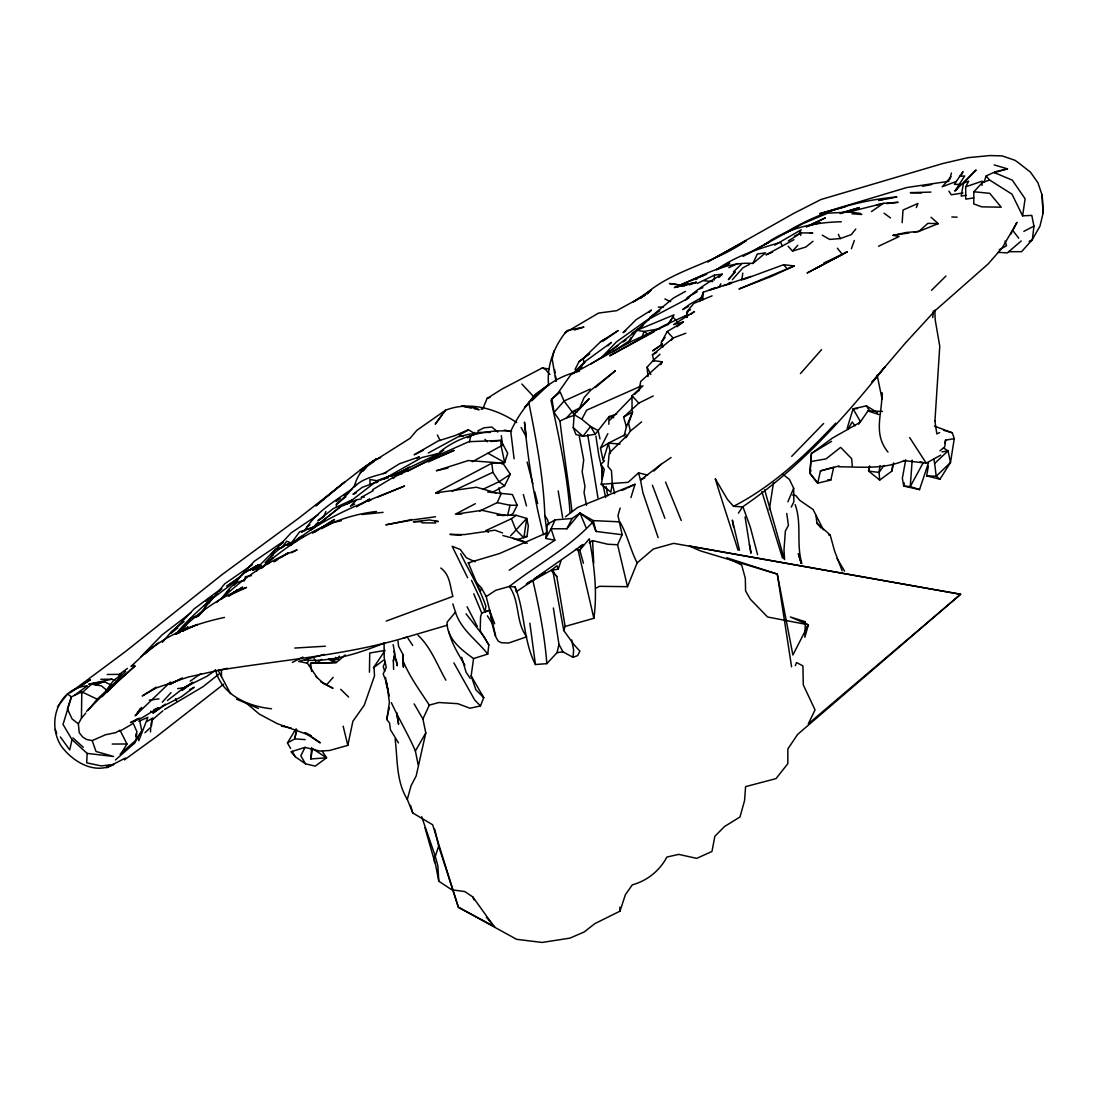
<?xml version="1.0" encoding="UTF-8"?>
<svg xmlns="http://www.w3.org/2000/svg" width="1098" height="1098" viewBox="0 0 1098 1098"><rect width="100%" height="100%" fill="white"/><g stroke="black" fill="none" stroke-linecap="round" stroke-linejoin="round"><path stroke-width="1.5" d="M548.616 385.535C546.447 365.497 554.339 345.897 566.939 330.608L583.916 327.067L574.405 329.99M973.857 191.752L973.748 203.912L981.708 206.836L1001.211 207.206L989.737 193.33L973.857 191.752L982.23 182.776L989.504 179.976L1011.999 194.168L1022.609 215.839L1031.791 215.414L1033.959 226.119L1032.436 239.062M982.024 185.438L982.065 181.211L965.705 186.811L965.746 199.136L973.748 197.915M800.703 235.425L800.73 232.941L812.753 232.9L809.624 233.243M120.588 754.436L126.97 743.991L119.97 730.17L115.825 732.613L105.449 734.782L92.191 740.601L86.591 739.489L82.721 737.06L79.234 732.682L78.37 723.843L81.444 718.243L81.801 691.836L97.187 699.206L105.367 691.589L113.19 680.952M369.436 672.196L369.724 653.022L385.069 650.441L374.02 666.925L374.5 675.901L364.261 705.19L352.883 721.262L347.819 745.364L329.496 750.51L319.642 751.059L305.052 747.367L291.025 751.773L295.335 756.824L305.477 763.824L315.222 766.116L326.545 757.812L322.441 751.512M831.543 441.369L811.422 453.488L809.953 473.307L817.681 483.134L820.467 470.891L833.711 467.309L830.815 480.059L817.681 483.134L809.953 473.307L811.422 453.488L832.504 438.033L860.077 422.359L867.942 410.968L882.449 411.421M714.304 280.072L714.455 275.118L722.292 274.198L718.847 277.423M608.814 424.24L609.074 416.595L616.664 414.07M881.914 393.084C882.408 414.138 872.677 433.339 887.98 452.088M553.365 607.976L558.964 644.375L562.931 651.814L573.019 657.29L577.617 655.616L579.895 651.169L573.678 644.348L563.754 630.526L565.127 626.436L593.867 618.284C597.559 591.602 594.169 564.825 589.31 538.802L579.771 550.194L583.436 563.233M81.801 691.836L71.411 696.859L63.039 724.474L72.001 739.599L87.154 753.406L86.701 762.849L101.277 765.91L113.712 764.428C94.757 774.996 72.66 761.751 61.186 745.995C46.404 722.759 57.974 688.144 87.25 685.825L74.458 695.322M613.741 417.652L609.074 416.595L595.281 434.232L582.969 436.304L575.915 434.506L573.252 427.602L574.13 414.632L589.159 398.684L578.962 409.472L584.136 397.517L590.573 390.339L615.374 370.753L595.267 387.594M902.158 222.647L903.023 210.061L917.942 203.473L916.35 207.577M310.803 758.951L312.532 748.589L326.545 757.812L310.803 758.951L311.64 747.56M912.177 460.062L910.256 486.606L919.534 489.612L928.469 462.862M934.947 420.877L939.764 346.241L935.18 319.751L934.837 310.116M402.993 654.532L403.391 667.008L402.993 654.532L398.629 646.434L397.97 641.095M150.467 731.995L150.742 728.729M151.03 725.449L151.304 722.182M573.019 657.29L573.636 650.043L571.729 639.942M949.619 179.77L951.417 173.045M702.61 300.07L703.393 292.123L750.963 276.408M932.724 317.583L933.382 310.926M115.359 760.022L134.244 743.456L135.974 740.121L136.921 731.721L133.283 723.417L119.558 731.364M555.149 519.848L551.059 528.769L554.861 540.243L545.733 538.432L547.367 524.336L555.149 519.848L572.14 518.476L579.977 513.041L593.263 520.603L619.848 521.852C627.466 534.795 630.266 549.673 637.142 562.862L627.507 586.689L599.535 586.318L595.569 588.281M452.829 603.914L455.464 612.135L447.106 622.154C446.639 638.624 461.476 649.92 473.567 658.553L487.745 654.079L488.83 644.951L484.094 636.771L466.032 613.796M934.412 426.106L952.337 432.818L954.272 438.651L945.584 440.147L944.774 446.776L939.957 450.825M517.323 539.543L526.985 536.538L528.316 525.915L526.711 518.421L516.17 515.305L497.037 514.948L503.611 515.566M486.318 917.255L494.718 926.698L458.374 907.264L432.653 824.763L412.738 812.945L407.317 799.44L410.995 785.921L416.183 775.902L425.791 732.942L422.908 718.957L429.332 705.108L438.926 702.514L457.797 703.681L469.971 708.237L480.471 705.932L483.738 697.697L475.914 689.832L471.166 675.929L473.567 658.553M880.006 465.703L879.045 472.456L879.718 480.046L891.864 471.138L893.635 462.889M891.864 471.138L892.77 464.646M686.717 317.198L687.595 310.954L693.826 303.377L712.08 295.856M687.595 310.954L686.662 317.418L687.595 310.954L690.505 309.732M741.781 280.114L742.797 273.127M1022.609 215.839L1025.107 198.793L1012.329 180.154L994.527 172.674M398.492 742.907L390.435 729.772L389.584 723.047L386.784 719.492L389.406 702.459L386.757 683.107L383.175 674.048L386.249 667.296L384.176 657.702L384.108 642.961M626.848 435.728L609.266 453.035L607.949 466.444L611.462 470.575L612.286 483.216L610.886 492.151L601.21 484.3L604.271 469.271L600.867 464.276L604.573 460.803M954.272 438.651L950.484 462.533L939.957 479.222L926.643 475.859L928.373 466.17M773.486 482.736L769.286 509.65M296.487 729.278L294.799 738.858L287.47 742.962L290.613 748.507M485.151 610.474L485.892 606.302C479.648 587.691 469.107 571.276 460.693 553.749M961.038 184.437L954.354 184.327L959.83 176.229L964.703 175.982L954.972 190.901L976.095 169.984L963.481 183.119L961.175 196.13L966.007 195.266M905.726 459.829L902.35 478.179L903.695 486.043L919.534 489.612M904.272 482.969L903.695 486.043L910.256 486.606L923.294 462.574L920.11 461.86M393.606 669.409L393.345 660.886L394.745 653.502M469.519 441.876L470.589 436.222M386.784 719.492L388.143 712.451M638.926 390.723L640.752 381.39L662.341 361.86L653.09 360.515L647.065 367.24L647.998 376.545M135.713 736.223L136.289 733.327M296.707 729.47L294.799 738.858L305.162 739.613M553.982 350.866L552.212 359.321L555.986 381.13M869.616 466.266L868.6 471.069L879.718 480.046M869.657 466.156L868.6 471.069L879.045 472.456L883.972 465.456M72.001 739.599L69.737 749.92L60.335 736.95M494.69 623.76L489.983 611.6L486.222 596.585L495.788 590.271L509.294 586.469L515.086 586.963C525.201 611.929 523.019 640.614 535.426 664.523L546.831 663.659L557.057 652.637L558.964 644.375M244.374 580.924L245.403 576.67L251.469 575.626M393.345 660.886L394.539 655.918M507.523 515.703L510.035 505.272L517.172 505.258L512.423 494.553L487.663 491.986M707.853 261.846L793.538 213.492L820.879 199.548L942.564 163.588L967.873 157.687L990.108 155.545L1002.296 155.93L1015.06 160.335L1018.34 162.682L1030.446 172.125L1037.939 182.803L1042.153 195.279L1043.1 213.108L1039.971 226.161L1032.093 239.927L1021.565 251.675L1008.774 251.675L1007.333 252.897L997.958 252.32M624.131 435.947L626.395 426.751L632.572 411.942L623.623 417.103L626.395 426.751M944.774 443.304L945.584 440.147M388.541 710.969L389.323 707.977M309.801 666.349L310.652 663.274L336.317 662.519L345.266 654.971M808.361 624.789L804.861 637.279L805.369 621.743L790.409 616.98L808.361 624.789L792.893 655.012L777.288 574.089L726.698 557.729L741.658 565.045L745.322 578.262L745.569 590.889L750.346 599.247L767.584 617.007L808.361 624.789L806.659 627.672M620.15 508.045L617.982 515.511L622.141 534.712L617.598 544.759L627.507 586.689M847.162 428.385L853.077 408.827L866.404 405.862L877.426 412.601M630.938 497.586L635.015 484.3L577.562 507.496L565.525 516.76M625.915 434.314L608.484 443.139L603.118 460.474L600.482 448.025L607.853 433.641M473.76 593.812L481.734 613.027L480.567 616.733L480.21 630.828L488.83 644.951M476.463 582.558L481.487 588.02L480.334 591.575L468.283 562.849L499.357 553.598L547.051 532.75M434.616 828.976L438.678 846.174L458.374 907.264L516.568 939.312L542.11 942.455L569.972 938.117L584.15 931.996L594.965 923.555L619.972 911.162L625.421 894.623L632.311 884.851C647.367 880.692 659.624 870.7 666.898 857.044L678.756 854.381L696.681 858.375L711.957 851.485L714.867 836.264L724.543 826.52L739.997 816.967L744.568 800.566L745.583 786.635L776.011 778.619L787.815 763.714L787.856 748.905L797.615 734.411L960.626 594.279L689.352 546.008L700.414 550.88L777.288 574.089L791.589 666.857M491.973 923.638L472.84 896.956L464.756 891.549L451.854 889.805L438.802 881.241L437.855 865.897L435.316 856.316L438.678 846.174M809.953 473.307L810.997 470.15M526.34 584.109L551.114 570.342L558.237 569.148L560.968 561.064M984.055 182.131L986.128 175.982L995.447 171.686L1007.47 168.845L994.184 164.92M339.186 656.137L338.129 659.184L331.733 660.708M632.572 411.942L628.619 423.512L630.348 431.102L625.915 437.786M641.795 337.868L644.018 331.472L660.173 328.618M851.403 248.752L854.326 240.489M787.884 501.827L793.676 488.226L789.448 479.455L783.176 474.556M317.391 677.946L307.371 663.192L308.524 660.31C335 661.339 360.583 652.541 384.863 642.879M699.632 301.346L703.393 292.123M482.695 409.06L487.073 398.45L502.047 389.035L542.371 367.899L549.274 369.12M961.766 174.472L962.987 171.549L959.83 176.229M325.9 511.49L323.526 517.103L317.953 520.658L333.298 508.594L352.472 499.727L347.133 503.735M795.281 665.594L796.599 662.547L802.926 665.91L803.297 684.919L815.045 709.898L808.265 723.898L960.626 594.279L673.637 543.359L653.337 549.014L637.142 562.862M385.165 662.039L383.202 666.596L384.767 671.235M479.757 511.009L497.243 502.61L501.333 493.386M649.055 319.751L650.222 317.253L673.513 297.97L685.468 291.382M752.899 263.451L757.346 254.009L765.58 252.842L752.899 263.451C727.123 261.42 704.436 274.747 681.487 284.506L684.672 285.453M791.274 507.084L793.84 501.841L793.676 488.226M256.493 571.111L258.483 567.131L252.622 570.301L259.197 566.884M517.172 505.258L513.027 513.576L510.186 515.278M491.794 492.604L504.586 485.769L510.35 474.267L502.857 463.136L468.283 460.542L436.373 470.74L447.874 468.077M584.314 363.465L583.162 358.593L589.722 353.487L579.017 361.64L575.05 369.477L577.891 369.793M305.052 747.367L300.797 755.808L305.477 763.824M545.733 538.432L551.059 528.769L566.87 528.783L572.14 518.476M1010.613 234.505L1017.009 222.345L1002.241 247.86L988.145 263.945L935.235 310.542L905.232 343.221L871.936 382.241L884.837 367.02C843.319 419.161 798.026 469.271 742.536 506.892L738.405 513.137M599.988 438.912L598.122 430.608L590.614 426.463L581.83 419.244L586.606 410.199L641.314 385.92M965.705 186.811L968.697 181.129L963.481 183.119M380.608 457.619C367.844 461.956 357.015 473.567 354.325 486.99C362.642 477.987 375.447 476.12 386.633 472.565M719.286 286.715L720.892 283.751M660.804 364.673L662.341 361.86M690.971 314.316L694.458 311.53L673.541 324.624L683.34 321.906L667.227 331.555L661.092 342.754L662.808 347.352M847.972 429.291L852.172 421.975L855.054 425.804M418.132 764.743L415.387 750.991L425.791 732.942M668.284 324.665L674.062 314.824L636.909 330.306L628.468 342.603L631.35 337.896M287.47 742.962L295.705 729.113M579.291 546.928L583.12 544.553L579.771 550.194L575.462 549.316M858.663 424.144L860.31 421.385L853.077 408.827L857.552 408.566M134.244 743.456L141.848 731.007L139.144 718.051M140.42 708.402L136.317 714.812L141.724 707.441M304.517 530.801C315.812 511.764 335.027 501.086 352.499 488.569M183.297 628.907L190.544 618.311L199.575 614.647M141.848 731.007L137.854 736.854L138.815 740.697L147.901 717.31L138.842 721.304M685.166 300.358C695.83 289.968 709.212 281.678 722.292 274.198M393.386 478.508L396.858 473.595L439.625 453.145L443.633 450.139M208.593 603.461L224.706 583.834L252.416 564.633M441.739 415.319L435.22 424.212L445.459 410.254C469.258 400.825 496.296 408.662 516.705 422.538M443.592 412.793L445.459 410.254L416.815 430.334L410.172 438.226L374.555 460.735L367.116 466.032L360.007 473.142M233.874 585.33L240.448 576.395L244.593 572.731L258.689 564.688L250.083 570.287M671.317 340.407L673.088 338.019L685.811 333.243M662.08 341.423L665.072 337.429M139.336 710.392L135.15 715.8L170.437 682.009M57.508 706.783L67.5 693.977L71.411 696.859L67.403 708.91L72.097 718.97L78.37 723.843M651.896 317.61L653.735 315.263L616.513 341.835L601.512 357.536L617.817 345.815M194.881 617.57L198.614 615.745L211.585 599.165L236.303 580.705L254.311 561.256L283.257 541.534M732.339 279.688L742.907 267.788L749.481 264.344M629.181 340.366L631.117 337.896M355.889 483.93L348.341 493.304L336.4 504.353L336.427 507.331M855.781 229.043L851.252 234.643L840.245 238.582L829.621 239.419L822.306 235.178M97.187 699.206L87.991 710.406M579.497 371.22C548.52 377.712 523.526 403.021 510.748 431.377L514.097 458.786M271.069 554.6L290.943 533.038L318.393 514.578M566.87 528.783L579.977 513.041L592.481 522.415L595.994 531.459L622.141 534.712M81.444 718.243L85.809 713.014M363.287 471.028L369.381 463.74L367.116 466.032L374.281 461.325M162.326 642.316L171.453 631.597L184.093 621.578M734.823 272.139L728.399 279.578L735.166 271.837M572.017 511.407C568.284 481.253 563.494 451.264 559.98 421.014L554.078 412.464L564.043 401.017L590.271 389.076M800.428 373.608L821.579 349.631M333.174 677.37L326.724 684.672L320.904 681.885M951.046 176.737L942.18 186.784L956.221 181.472M510.611 535.824L526.711 518.421L523.87 537.842L515.909 529.867L511.421 518.75L516.17 515.305M198.614 615.745L205.614 608.045L196.954 616.225M162.271 702.212L171.041 692.618M788.131 246.254L792.523 251.058L797.821 245.279M602.98 341.204L618.188 330.553L600.537 341.807L583.162 358.593M574.913 372.346L585.165 361.517L573.417 373.224M559.98 421.014L566.403 417.995L572.319 411.75L579.881 407.852M640.957 298.189C669.876 269.861 713.796 264.234 746.283 240.544L707.771 261.763M265.098 562.835C273.402 553.735 282.104 544.155 294.868 541.863M140.928 656.728L161.982 634.973L190.997 612.753M610.049 419.903L632.544 396.639M634.905 394.196L639.64 389.337M791.699 456.343L823.624 423.485M835.729 423.169C805.589 455.203 772.937 486.057 733.519 506.343L727.356 499.288L715.251 478.714C722.539 502.706 730.486 526.23 738.021 550.167M580.897 367.652L574.281 372.606L585.165 361.517M102.128 696.695L105.847 692.907M361.379 498.917L356.754 499.755L350.372 506.26L354.668 504.133M554.078 412.464L551.91 398.999L558.319 392.549L570.699 374.857L631.611 341.313L667.364 324.83L673.06 317.185L676.958 321.302M86.522 711.38L102.69 695.295L135.136 665.855L113.684 685.015M227.176 591.973L229.413 589.763M931.488 290.38L945.954 276.01M233.572 584.026L237.141 580.485M125.639 671.372L106.437 691.315L109.086 689.42M107 691.767L118.557 680.376L106.822 692.028L117.472 681.817M647.422 293.605L650.881 290.243L632.709 302.224L645.638 294.827L616.678 310.679L598.561 313.081L564.907 332.9M607.839 345.87L611.408 342.398L585.961 360.871M647.23 293.756L650.881 290.243M649.165 312.271L651.485 310.048L636.264 319.573L623.033 332.653L625.805 330.718M733.45 271.837L741.274 264.302M528.124 404.229L524.46 407.687L535.22 394.36L548.863 384.575L531.789 400.756M595.994 531.459L593.263 520.603L592.481 522.415C568.284 548.369 537.004 564.811 509.294 586.469C520.164 601.251 515.387 622.141 526.697 636.813L508.621 643.03L501.292 642.714L498.135 641.026L495.939 637.156L489.681 610.227L484.904 611.861L479.716 597.779L471.495 580.293M144.963 732.723L151.277 726.78L152.759 717.982L147.159 721.4M939.957 479.222L936.21 476.257L934.659 463.452L948.054 450.839L943.553 448.039M653.928 471.056L661.106 464.344L671.111 457.495M261.118 568.448L272.977 557.551L261.64 567.817M623.623 417.103L638.803 403.144L653.228 395.966M647.902 334.204L644.018 331.472L636.909 330.306L649.645 318.681L688.858 298.025M178.507 633.093L182.213 629.73M258.853 566.17L275.474 549.302L283.188 547.12M177.602 632.791C197.544 613.439 219.943 596.338 246.57 587.416L228.123 595.967L242.631 587.156L231.417 594.361M653.09 360.515L659.98 354.283M647.614 475.146L638.542 472.854L628.125 482.324L601.21 484.3M81.362 693.346L91.532 684.191L101.441 685.838L107.028 690.505M632.064 410.597L631.995 395.774L643.03 385.823M216.786 602.377L225.598 594.471L221.535 598.671C227.451 590.985 232.776 582.064 243.468 580.787M120.121 754.202L135.974 740.121M109.059 765.539L106.547 767.749L125.419 758.032M653.955 361.173L652.432 354.832L673.088 338.019L667.227 331.555M196.789 616.802L201.565 612.684M1008.774 251.675L1021.25 240.942M221.233 599.247C243.193 578.138 268.461 560.515 297.133 549.865L291.341 552.843M151.442 720.549L162.916 710.777M551.91 398.999L560.2 392.055L564.043 401.017L574.625 415.181L566.403 417.995M954.972 190.901L957.552 188.76M995.447 171.686L994.225 172.688L1007.47 168.845M261.544 567.899C293.468 539.228 333.284 516.376 376.449 511.476M182.762 631.158L188.005 626.876L182.433 630.828M630.348 431.102L641.63 421.865M267.322 564.248L269.902 562.162M290.476 545.473C322.922 516.719 364.934 502.129 404.544 486.016L377.671 497.12M812.987 241.272L805.767 247.064L792.523 251.058M336.4 504.353L345.897 496.804M311.407 529.799L340.366 506.782L356.754 499.755M314.618 527.205L340.366 506.782M218.626 674.337L203.089 686.648L164.631 709.486M145.238 653.873C167.116 633.642 195.869 623.637 224.5 617.405M636.909 330.306L642.852 325.626L632.009 333.339M223.553 684.26L156.479 736.634L124.39 759.885M177.849 627.905L171.137 633.134L194.03 608.951L221.371 588.624M167.431 700.551L184.135 687.623L192.37 682.736M205.751 601.388L212.463 596.228M219.161 591.053L221.851 588.995M183.393 627.96L176.847 633.011C187.497 619.931 200.028 609.184 212.532 598.026L204.242 605.725L209.622 601.704M321.59 659.335L316.663 663.123L310.652 663.274L311.64 671.468M360.007 470.246L376.285 458.937L360.007 470.246L298.642 518.229L221.59 574.968L125.57 651.471L69.874 692.893L90.434 679.744L78.438 687.128M574.281 372.606L581.94 366.732L573.966 372.785M601.512 357.536L636.922 330.498M661.106 464.344L640.505 480.073L642.92 492.741L658.141 537.636M148.422 650.016L130.978 666.472L133.887 665.1M146.13 652.116L158.908 642.412M290.709 544.086L300.838 536.442L303.926 536.346M676.986 326.71L683.34 321.906M336.125 501.553L340.202 498.478M344.292 495.404L347.009 493.345M114.549 679.786L121.782 674.337L107.22 674.474M373.32 667.886L383.435 660.269M229.153 596.077L237.388 589.901L230.813 594.375M481.157 409.321L483.669 407.44M903.544 460.542L926.204 463.15L940.712 455.176M579.017 361.64L585.193 357.028M118.557 675.009L127.45 668.408M192.85 682.229L181.897 690.354L192.438 682.86M301.717 532.393L305.546 529.593L313.795 526.999L318.228 522.264L312.367 528.262L319.449 523.773M376.285 482.736L378.659 481.006L369.834 479.483L370.122 484.04M133.942 721.825L137.84 718.998M623.252 341.903L625.97 339.955M150.714 711.202L153.171 712.918L165.359 704.175M279.345 545.322L283.38 542.412M287.401 545.432L291.931 542.192L299.576 531.857L311.763 528.014L319.559 523.609M240.393 576.519L226.806 586.181L239.364 577.754M270.904 556.741L273.402 554.97M190.215 681.144L200.838 673.637M215.62 670.151L207.014 676.244L184.135 687.623L177.656 688.652M533.546 579.319L583.12 544.553M307.111 526.752L309.924 524.817M871.387 211.585L883.396 203.35L898.123 202.307L886.525 203.61M650.222 317.253L659.802 310.734M153.171 712.918L163.259 706.055L181.348 696.791L194.14 687.279L189.679 689.613M662.519 344.127L652.596 350.88L662.451 344.168M612.986 351.758L628.221 341.588M510.35 474.267L499.055 481.734L482.9 489.296M439.763 451.951C459.239 436.153 485.453 429.442 510.076 431.089M509.198 570.233L554.861 540.243M258.689 564.688L245.595 571.907M1029.553 241.574L1032.093 239.927L1029.197 241.478M600.537 341.807L605.218 338.815M314.399 532.242L334.533 519.464L312.546 533.189M156.218 687.128L142.26 695.954L156.561 687.828L188.17 677.068L227.506 668.325M274.363 561.545L278.48 558.951M281.225 557.221L288.101 552.898L279.606 558.223M591.053 363.891L602.445 356.713M273.951 561.764L276.778 559.994M788.364 240.915L798.713 234.437L801.142 229.798L774.749 245.156M589.146 542.783L592.563 540.628L607.798 544.237L617.598 544.759M383.531 473.65L399.548 463.74L419.312 456.864L416.43 458.539M600.482 448.025L608.484 443.139L620.054 444.059M360.981 504.311L369.669 499.027L356.452 506.864M527.383 583.065L531.789 580.417M534.712 578.646L544.965 572.456L516.225 591.781L515.086 586.963M372.469 489.804L392.343 477.891L425.269 462.354L454.105 450.345L428.44 461.874M793.978 239.68L765.992 254.86L772.58 252.087M397.929 473.911L409.334 467.199L399.288 473.018M652.432 354.832L656.769 352.293M385.865 478.11L388.692 476.477M687.087 297.613L697.23 291.793M747.107 254.214L802.94 223.608L827.796 213.163L850.387 212.051L860.681 213.479M349.315 502.513L347.558 503.515L377.808 480.279L396.858 473.595L401.662 474.158M373.114 490.696L361.173 497.435L364.261 497.229M701.622 297.599L689.956 304.146L682.654 309.595L688.583 306.301M186.07 628.454L175.474 634.328L179.866 632.366M137.483 718.765L130.566 722.608L142.342 717.625L158.469 707.743L153.816 709.816M743.085 256.383L769.725 241.725L764.867 244.47C787.142 227.986 814.4 222.304 841.343 221.769M398.19 474.061L405.56 469.999L408.511 470.452M472.195 461.791L501.127 445.98L500.853 440.394L468.805 441.698L436.853 455.876L407.907 471.166M999.221 249.74L1006.55 245.732L1005.041 241.025M428.289 453.021L457.935 436.908L470.575 433.902M501.868 464.042L504.668 462.533L507.688 453.282L500.853 440.394L490.957 441.492M847.272 251.771L807.291 272.894L847.272 251.771L814.345 269.298M717.021 269.353C736.593 255.656 758.347 248.889 780.678 242.287L782.366 246.323M697.408 283.421L714.455 275.118M252.622 570.301L261.448 565.594M439.118 493.057L435.714 492.878L491.808 463.246L502.857 463.136M644.814 477.795L640.505 480.073L638.542 472.854M475.352 503.694L455.368 514.193L481.953 510.323L505.231 515.497M794.417 236.235L800.73 232.941M467.432 437.759L477.85 432.351L490.133 432.447M321.481 528.701L333.257 522.593L341.286 520.726M1023.871 231.349L1033.959 226.119M368.379 501.264L371.344 499.727M471.756 434.012L474.803 432.461M477.85 430.91L483.944 427.808L491.863 427.026L497.806 432.063M182.488 677.919L169.559 684.507L180.539 679.044M292.356 662.41L302.87 657.071M716.843 269.641L729.731 263.218L716.472 269.669M423.403 450.249L414.179 454.792L438.143 440.957L454.846 435.659L468.448 429.84L473.993 433.134M459.28 434.341L468.448 429.84L459.101 435.014L463.04 436.277M627.809 487.814L635.015 484.3M794.17 265.963L739.023 288.994L771.743 276.271L794.17 265.963L783.684 264.687L743.332 279.537M806.289 227.066L825.353 217.843L807.359 226.229L820.069 222.674M792.715 229.4L783.684 233.709C817.941 212.463 856.92 200.371 896.901 196.954L885.235 199.328M380.388 480.306L388.706 476.326M728.825 267.692L737.76 263.479M452.225 491.355L492.892 472.318L491.808 463.246M684.562 316.512L687.499 315.14M511.421 518.75L485.824 530.595L488.5 532.324M939.655 432.598L936.827 433.902L934.865 420.726M654.092 331.761L609.719 355.834L664.441 325.324L687.87 314.673M278.206 549.288L281.651 547.737L286.729 541.177L291.999 543.455M396.858 473.595L390.874 476.271L405.56 469.999M702.061 275.914L703.914 275.09L681.487 284.506M182.803 631.048L197.462 624.488L176.037 633.052M621.962 490.435L626.34 488.473M878.565 246.227L899.097 236.55L893.086 235.356L906.152 232.488L918.82 231.431L938.268 223.635L931.035 217.267M823.898 262.985L842.317 254.297L837.335 248.189M356.164 492.961L353.007 494.278L362.203 487.375L377.616 481.624M715.018 287.758L709.047 290.188L720.137 286.811M706.728 274.253L693.593 279.51L696.873 279.221M699.838 288.843L702.844 287.703M95.471 684.974L104.2 681.693L111.653 685.234M386.235 621.084L452.884 596.406C449.947 586.318 450.249 574.94 440.806 568.023M283.504 546.008L296.611 541.287M487.073 398.45L490.092 397.38M689.16 284.904L696.393 282.351L681.803 285.535M481.734 613.027L489.681 610.227L492.412 623.678L487.402 615.8M447.051 625.284L403.199 638.185M840.231 213.602L859.35 207.618L840.341 213.094M723.308 285.837L731.227 283.421M904.299 460.625C883.327 469.615 860.42 466.856 838.515 466.774M883.396 203.35L847.038 212.394M388.404 477.726L383.682 479.03L421.714 457.591L439.625 453.145M324.459 654.394L298.601 661.408L307.371 663.192M845.391 206.753L819.616 213.698L906.701 187.552L948.905 181.294M407.399 637.018C345.719 655.41 281.115 659.939 217.843 670.411M820.467 470.891L839.037 465.95M922.498 186.276L931.667 184.519M880.335 200.22L885.112 198.985L878.524 200.536M114.768 680.293L111.969 679.209L88.76 684.15L104.2 681.693M412.313 519.491L385.865 524.83L412.011 520.054M811.216 461.489L826.053 458.882L840.643 447.353L851.65 458.676L852.268 465.799M942.002 451.909L948.054 450.839L950.484 462.533L936.21 476.257L926.643 475.859M962.932 192.974L951.307 194.785L948.878 191.162M893.086 235.356L909.171 232.9M914.003 232.158L918.82 231.431L927.879 223.361L938.268 223.635M557.057 652.637L562.931 651.814M435.714 492.878L476.477 487.238L496.255 492.906M413.644 519.752L435.522 516.76M149.328 700.126L158.977 698.877M876.575 204.722L881.543 204.159M361.983 514.509L383.078 512.354M294.772 648.053L325.337 646.214M457.043 514.111L462.038 513.837M729.127 282.639L732.215 282.488M930.939 192.081L910.311 192.672L921.51 192.987M572.319 411.75L577.356 411.613M328.22 659.404L338.129 659.184L335.604 657.331M421.673 521.687L413.342 521.797L429.318 519.93L438.335 521.481L435 521.523M523.568 536.579L526.985 536.538M100.81 679.291L111.969 679.209M112.202 744.046L126.97 743.991M658.251 307.111L663.261 307.111M422.003 522.813L435.714 522.977M284.656 726.162L281.486 726.121L291.176 728.029M828.647 534.918L830.17 534.959L834.59 551.045L842.193 570.85M951.842 216.979L957.154 217.157M733.519 506.343L742.536 506.892M468.283 562.849L469.601 562.931M851.952 213.767L861.82 214.508M827.782 479.812L830.815 480.059M461.05 535.316L449.933 534.383L464.344 534.602L494.951 530.197L502.582 532.983M703.928 280.731L712.78 281.582M87.154 753.406L113.602 756.481L96.02 751.485L92.191 740.601M304.558 659.774L308.524 660.31M684.576 285.7L669.423 283.531L684.685 285.658M792.495 494.978L795.789 495.5L799.55 500.166L813.138 509.568L823.349 529.758M504.298 430.1L511.572 431.459M497.243 502.61L510.035 505.272M471.124 408.058L461.572 405.972L476.285 408.223L479.085 409.787L474.309 408.744M271.522 708.759C247.915 706.398 221.631 694.952 215.469 669.753M502.857 535.536L523.142 540.957L525.297 543.181M943.649 430.279L952.337 432.818M867.942 410.968L878.949 414.509M512.725 538.281L527.287 543.236M328.659 659.349L336.317 662.519L316.663 663.123L314.124 658.745M236.523 699.151L258.346 708.457M475.132 561.792L466.403 557.798L460.24 549.467L452.184 546.31L467.611 577.726M664.88 298.972L670.672 301.662M542.371 367.899L545.459 369.436L549.892 374.445M322.647 683.052L333.065 688.309L323.087 682.983L315.908 676.492M305.917 732.956L311.407 735.893L277.094 723.582L259.32 714.098L245.705 702.596M487.965 453.241L504.668 462.533L501.127 445.98M574.13 414.632L581.83 419.244M304.681 732.778L320.273 742.879L312.422 737.238M504.586 485.769L499.055 481.734L492.892 472.318M884.027 213.19L890.478 217.926M815.965 515.333L816.953 523.224L830.17 534.959M573.252 427.602L582.969 436.304L590.614 426.463L595.281 434.232M72.921 737.897L83.256 747.271M418.05 635.289C431.02 647.436 437.196 665.004 445.898 680.197M484.932 439.378L487.347 441.739M340.682 689.297L348.67 697.052M480.471 705.932L474.707 699.989L453.872 662.876M565.127 626.436L556.782 576.354L551.114 570.342L556.974 565.731L558.237 569.148M521.879 384.053L534.397 397.421M631.995 395.774L638.803 403.144M556.782 576.354L553.104 572.305L563.754 630.526M487.745 654.079C476.903 640.23 460.844 629.579 455.464 612.135M986.128 175.982L989.504 179.976M816.953 523.224L820.892 527.932M783.684 264.687L787.431 269.23M1012.754 230.456L1018.711 238.184M480.553 693.291L483.738 697.697L471.166 675.929M470.232 678.399L466.074 672.209L461.695 657.263M407.921 638.226L412.738 645.473M422.908 718.957L414.138 703.9M909.638 437.553L926.204 463.15M528.783 402.444C536.112 439.502 543.592 477.424 544.841 515.552L547.628 519.876L548.863 524.666M866.404 405.862L869.918 411.338M837.06 558.539L844.623 571.18M464.866 665.347C458.744 654.422 451.882 644.306 448.917 631.803M292.192 751.279L295.335 756.824M521.125 427.479L526.258 436.757L524.473 422.112C528.056 460.186 533.875 497.957 543.592 534.712M481.487 588.02L486.222 596.585M467.103 606.755L477.259 626.34M391.382 702.706C398.876 719.025 408.25 734.384 415.387 750.991M218.241 670.604L230.539 693.62M402.595 659.788C409.197 676.135 419.642 690.381 429.332 705.108M647.065 367.24L650.84 374.459M175.474 698.685L176.778 701.293M437.416 435.041L439.927 440.216M407.317 799.44C396.007 781.007 397.723 759.5 395.115 738.981M838.378 234.354L840.245 238.582M681.268 520.534L665.566 482.091M412.738 812.945L410.556 805.356M579.977 513.041L586.085 527.685M421.673 816.734L435.316 856.316M664.908 518.311L652.418 485.22M472.84 896.956L473.938 899.88M743.03 507.029L750.318 527.136L757.579 554.668M55.284 729.484L56.698 733.423M424.981 827.796L435.741 865.526L438.802 881.241M388.019 689.668L386.043 683.725L385.618 677.48M593.867 618.284L578.001 549.7M801.362 563.452L798.315 553.721L801.183 563.411M784.15 558.827L764.661 489.818M614.647 493.702L612.286 483.216M553.227 570.946L554.119 574.062M761.861 491.657L782.49 557.976M523.348 494.525L526.491 505.89M527.122 462.038L532.832 483.751M491.561 621.605L495.363 636.181M795.172 504.641C802.034 523.705 796.05 544.045 801.842 563.439M498.89 487.828L500.276 494.182M534.85 492.041L537.677 503.639M343.152 726.176L347.819 745.364M595.885 436.03L598.794 455.162L603.365 475.297M532.846 580.471C539.214 607.825 544.69 635.632 546.831 663.659M610.461 453.488L608.484 443.139M393.949 651.347L397.298 665.786L396.282 659.678M550.935 400.015C558.978 437.182 567.337 474.487 569.999 512.299M749.412 544.443L751.169 552.527M602.871 484.3L605.684 497.531M739.517 550.276L732.352 520.081L733.519 526.82M877.151 375.132L882.133 399.315L882.01 393.043M587.705 434.767L597.93 497.778M586.565 505.3L584.067 492.728L584.96 486.29L582.16 471.783L583.711 459.952L579.319 436.537M388.637 692.811L389.255 695.954M745.075 516.897L750.812 553.31M933.739 458.58L934.659 463.452M393.153 644.622L394.635 652.651M606.096 486.565L607.77 495.898M397.064 715.292L398.601 724.227L396.707 712.616M558.196 490.916L562.656 517.721M386.757 683.107L388.28 692.618M529.881 623.225L535.426 664.523M554.655 369.669L555.094 372.84M555.533 376.024L556.192 380.786M547.079 534.053L544.841 515.552M786.772 513.48L788.405 525.448L785.372 531.034L783.986 549.947L784.562 559.582M501.333 435.7L502.555 445.664M434.026 856.33L434.657 862.452M1043.1 213.108L1042.153 195.279M592.563 540.628L593.744 563.096M619.876 907.113L619.972 911.162M221.412 669.945L221.508 676.643M601.8 468.86L601.814 479.346M336.098 488.843L315.799 505.89L344.703 481.967L336.098 488.843M676.725 286.907L674.35 287.552L696.393 282.351L676.725 286.907"/></g></svg>
